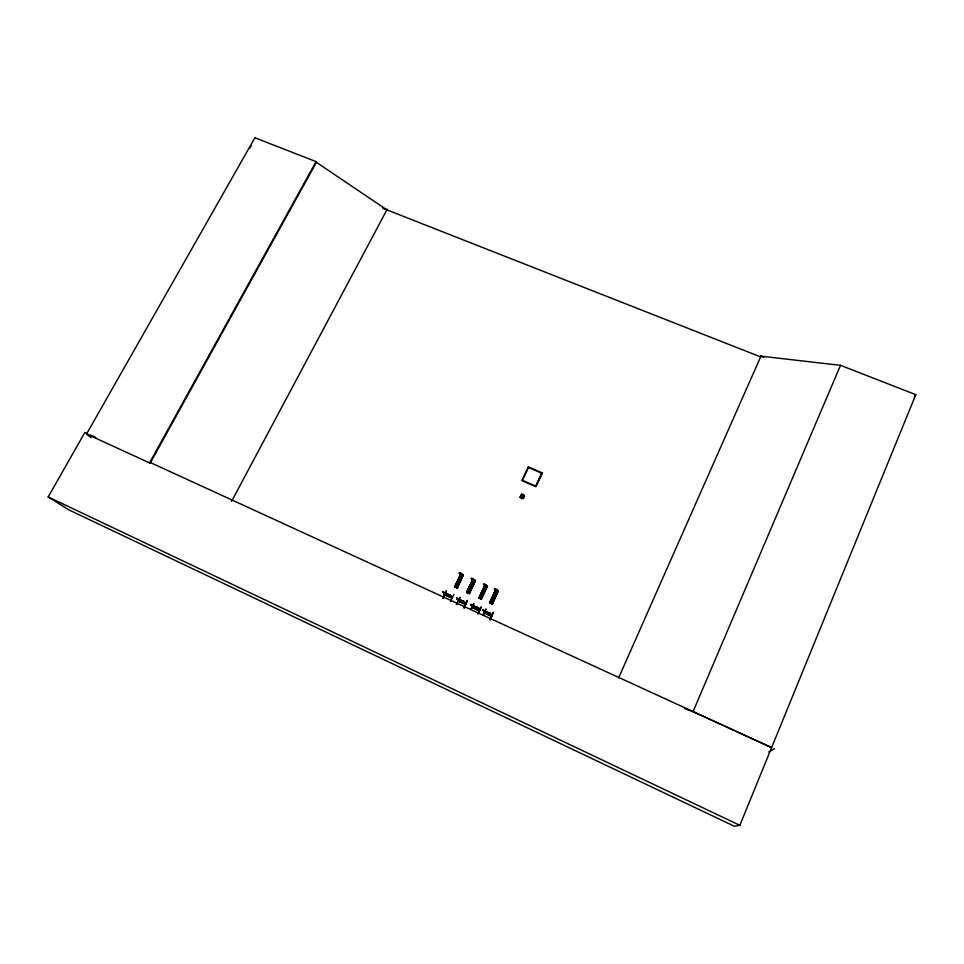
<?xml version="1.0" encoding="UTF-8"?>
<svg xmlns="http://www.w3.org/2000/svg" width="964" height="964" viewBox="0 0 964 964"><rect width="100%" height="100%" fill="white"/><g stroke="black" fill="none" stroke-linecap="round" stroke-linejoin="round"><path stroke-width="1.45" d="M483.121 593.161L481.988 593.282L482.928 592.643M470.721 587.064L470.227 588.124M459.153 573.014L459.635 573.556L459.201 572.917M471.227 578.701L473.191 578.798L474.312 581.22L471.48 578.749M471.637 578.159L472.348 578.328M473.601 580.581L474.276 579.774M521.56 497.545L521.958 494.966L523.729 496.532L522.946 497.641L521.56 497.545L520.97 496.339L521.861 495.038M484.097 583.798L485.133 584.16M485.952 585.1C484.988 584.22 487.29 586.052 485.567 585.028L479.554 598.283L478.734 597.921L481.506 599.126L487.495 586.16L484.723 584.943M494.267 589.149L494.894 588.992M494.857 589.1L495.424 588.92M497.448 590.354L496.412 589.944L497.147 590.269M493.966 598.102L492.905 598.355L493.496 597.463M470.998 587.835L470.697 587.04M458.876 582.485L458.081 581.629M87.591 433.728L84.856 432.474L48.2 496.93L68.878 509.896L734.279 826.232L739.846 825.329L915.8 394.674L840.512 365.332L760.945 356.174L760.62 356.897L382.72 208.212M521.102 497.014L521.849 495.255M684.657 708.588L693.044 711.673L840.512 365.332M760.536 356.861L760.849 356.138L763.753 357.27M618.623 677.885L760.945 356.174M483.241 615.261L485.928 609.128L483.133 615.213M491.447 616.153C471.962 605.392 497.749 621.973 490.074 613.405L489.531 612.863L491.435 615.707M485.579 611.297L484.735 611.381L489.507 613.502C471.794 604.874 498.653 618.093 488.049 612.393M489.604 602.886L495.641 589.727L498.328 591.077L492.339 604.079L491.519 603.717L497.484 590.703L498.135 590.968L492.182 603.994M484.518 612.574L485.025 612.803M489.772 602.934L495.833 589.811C497.364 591.39 497.641 589.775 494.93 588.618M496.508 589.703L490.399 603.235L489.579 602.862L495.556 589.86L496.388 590.233M490.037 603.066L496.014 590.064M486.434 611.851L488.435 613.225L487.278 612.116M483.723 611.477L491.074 614.646M496.797 590.125L495.845 589.112M491.712 603.777L497.52 590.715L498.328 591.065M492.351 604.079L497.87 590.703L491.857 603.862M488.893 614.116L486.446 613.14M490.76 615.442L489.411 613.116M489.869 619.623L493.207 612.357L490.315 619.876M490.001 619.731L493.339 612.477M487.025 585.787L481 598.909M475.867 606.814L477.59 608.38L472.601 605.814C492.363 614.562 469.733 603.163 471.625 605.922L478.939 609.091L476.758 608.658M477.204 607.525L477.975 607.561C481.265 610.971 477.734 611.224 477.204 607.525L479.554 610.357M487.206 585.871L480.675 598.764L486.687 585.811L487.483 586.16M478.578 610.212L477.313 607.26M477.927 614.176L481.132 606.838L478.783 613.116M484.856 613.164L483.024 609.971L485.097 612.935M485.097 613.333L483.687 610.26M483.506 610.923L486.519 613.056M482.831 615.08L486.013 609.224M494.544 589.004L495.641 590.92L497.243 591.619L497.219 590.679M472.252 607.38L470.842 604.392L473.155 607.549L472.252 607.501M472.324 607.477C488.832 613.08 471.673 610.598 471.504 604.681M471.697 605.958L476.843 608.609M473.577 603.536L470.793 609.549L473.975 603.717M472.866 607.694L472.468 607.055M485.567 585.028L486.398 586.702L483.615 584.256M474.264 606.272L476.288 607.657L475.095 606.537M485.061 585.04L478.783 597.945L479.373 598.186L485.374 585.22M479.048 598.054L485 584.895M485.085 585.112L479.554 598.283M485.495 585.847L486.193 585.244M464.744 603.97L465.648 603.982L458.418 601.054L465.648 603.982L463.25 600.825L463.792 601.367C471.215 609.212 454.502 598.764 459.153 601.09M456.647 604.512L460.045 597.282L456.358 604.38M457.31 598.921L457.683 599.536C459.226 600.235 464.419 603.862 464.612 602.066L457.394 598.957M458.985 601.283L456.816 597.957L459.286 601.187M460.25 599.849L462.31 601.259L461.033 600.198M461.768 600.464L463.347 601.512M466.697 592.426L472.734 579.34L466.636 592.402L467.468 592.764L473.481 579.545L473.927 579.991M472.914 579.424L466.841 592.474L469.408 593.607L475.421 580.677L473.155 579.701M474.372 579.954L473.288 579.726L466.986 592.559M464.491 602.126L464.925 602.765M475.24 580.581L469.372 593.595L468.576 593.246L474.577 580.304L475.216 580.557L469.203 593.487M468.564 593.234L474.746 580.352M469.094 593.475L475.119 580.388M463.925 607.754L467.227 600.476L464.323 607.935M464.009 607.79L467.359 600.584M454.61 586.907L460.708 573.881L463.395 575.231L457.346 588.112L456.538 587.751L462.925 575.026M450.73 595.812L451.116 596.439L449.067 595.957L451.116 596.439M460.756 573.231L462.262 574.472L461.599 574.339L455.43 587.281L454.779 586.956L460.973 574.11M460.672 575.556L455.273 587.184M462.286 575.761L460.696 575.062L462.334 575.665L461.684 574.255M461.443 574.086L462.286 574.833L461.31 573.749M455.418 587.269L460.696 575.592M462.72 574.893L456.984 587.944M450.574 601.62L453.936 594.439M457.044 587.98L463.082 574.93M444.79 594.945L442.958 591.607L445.428 595.186L451.706 597.837M444.717 594.896L445.356 595.186L443.609 591.896M443.585 592.631L450.766 595.728M443.982 593.258L443.5 592.595M443.211 596.897L446.344 591.053L443.054 598.27L446.356 591.053M442.681 598.09L446.416 591.101M446.392 593.499L448.501 594.921L447.188 593.848M446.694 594.909L449.152 595.909M447.911 594.113L449.802 595.644L444.814 593.089L445.585 592.981M459.467 572.761L460.804 573.134M449.357 594.463C454.466 601.066 447.899 595.451 450.019 594.752L451.839 597.692L444.693 594.414M444.693 594.8L451.803 597.981L450.019 594.752M535.755 486.169L541.864 473.131L535.755 486.169L522.404 480.301L528.561 467.42L541.889 473.252M520.03 497.207L521.428 494.255M231.589 501.388L387.251 209.188M316.084 161.615L316.397 162.338L150.059 463.347L149.541 462.913L316.084 161.615L254.906 137.768L86.567 433.993L91.134 437.632M249.676 148.203L251.074 145.781M457.972 581.726L458.478 582.69M693.044 711.673L771.682 747.63L150.468 462.599M914.185 397.023L915.8 394.674M521.223 495.689L521.958 494.966M520.97 496.339L521.825 495.147M768.742 752.028L774.478 748.679M484.518 612.73L483.024 609.971M490.905 615.61L489.531 612.863M444.898 594.571L442.958 591.607M472.288 607.067L479.349 610.164M472.36 607.2L470.842 604.392M521.44 494.279C527.392 493.339 523.247 502.136 520.03 497.195M521.765 495.231L523.151 495.327M471.143 578.521L474.36 581.123M459.43 599.331L458.623 599.415L463.612 601.97M493.327 597.427L493.99 597.969M471.288 605.32L473.42 605.826M496.689 590.378L497.111 590.185M489.628 602.886L492.134 603.934M459.671 572.628L460.623 573.026M485.82 585.365L485.892 585.787M474.613 580.328L475.409 580.677M486.302 585.353L485.651 585.437M474.505 581.702L472.384 580.87M457.575 580.979L459.924 581.991M469.601 586.449L471.962 587.474M456.96 582.28L459.322 583.304M471.372 588.811L468.986 587.763M491.905 598.198L494.315 599.259M456.418 583.449L458.792 584.497M468.444 588.932L470.83 589.98M480.53 594.427L482.928 595.487M491.363 599.367L493.773 600.427M455.803 584.75L458.177 585.811M479.915 595.752L482.313 596.812M490.76 600.692L493.158 601.753M467.42 591.113L469.805 592.173M479.506 596.632L481.904 597.692M490.351 601.572L492.761 602.633M457.358 588.112L454.779 586.943M442.838 591.86L443.488 592.149M449.248 594.716L449.899 595.005M470.733 604.645L471.384 604.934M482.916 610.224L483.567 610.513M90.327 434.981L95.797 437.499M86.567 433.993L149.541 462.913M48.2 496.93L739.846 825.329M454.622 586.919L460.286 575.267M462.563 574.869L463.359 575.219M523.609 495.845L522.247 495.062L523.729 496.532M443.91 593.222L446.754 594.836M470.083 588.016L470.938 587.233M471.733 605.874L474.433 607.525M458.37 600.982L456.695 598.21M316.397 162.338L386.901 209.851M464.744 603.85L463.142 601.078M459.683 573.46L460.696 575.062M522.235 495.279L523.488 497.183M483.904 584.437L484.856 585.907M494.797 589.378L497.291 591.522L497.075 590.378M456.816 597.957L458.659 600.873M463.25 600.825L464.937 603.705M460.19 575.375L462.286 576.159M254.906 137.768L255.267 138.515M481.072 593.258L483.446 594.282M484.458 586.353L486.483 587.245M492.52 596.873L494.906 597.909M495.11 591.221L497.448 592.101M522.139 495.351L522.946 497.641M486.181 585.437L486.446 586.606M522.03 495.376L522.235 497.773M542.443 472.914L535.96 486.724L521.861 480.626L528.356 466.877L542.467 473.035M484.061 592.968L481.663 591.908L484.073 593.005M470.203 591.257L467.817 590.209L470.203 591.257M457.743 586.642L455.37 585.594L457.767 586.678"/></g></svg>
